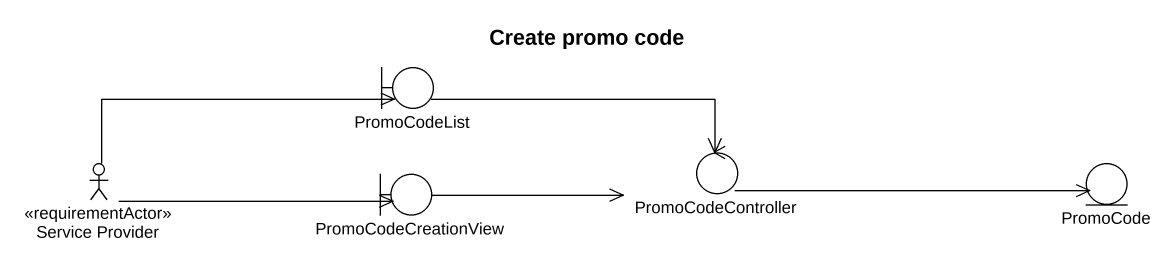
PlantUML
@startuml
title Create promo code
boundary PromoCodeList
actor "Service Provider" as Service_Provider <<requirementActor>>
boundary PromoCodeCreationView
control PromoCodeController
entity PromoCode
PromoCodeList -right-> PromoCodeController
Service_Provider -right-> PromoCodeList
Service_Provider -right-> PromoCodeCreationView
PromoCodeCreationView -right-> PromoCodeController
PromoCodeController -right-> PromoCode
@enduml
